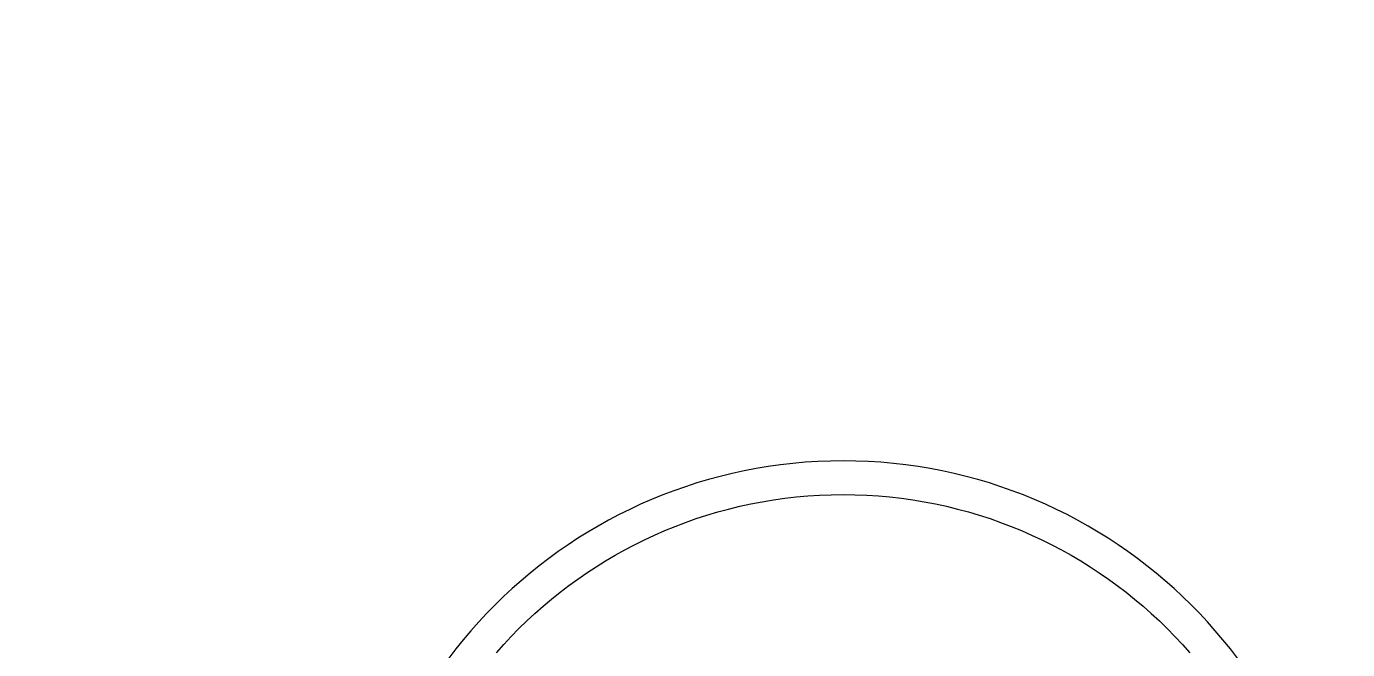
# Model space of a CAD drawing. Header units: inches. Extents: x -9 to 197, y 0 to 134.
# Drawn here: x 20.383 to 23.235, y 122.287 to 123.632 of the extents above; entities that cross this region are included whole.
import ezdxf

# ---------------------------------------------------------------- set-up
doc = ezdxf.new("R2010")
doc.units = ezdxf.units.IN
doc.layers.add('ZANO_R', color=7, linetype='Continuous', lineweight=0)
doc.layers.add('ZANO_W', color=1, linetype='Continuous', lineweight=0)
doc.styles.get("Standard").update_dxf_attribs({"font": 'arial.ttf'})
doc.dimstyles.new('amerykanie', dxfattribs={"dimtxt": 50, "dimasz": 50, "dimexe": 0.5, "dimexo": 0.5, "dimgap": 1, "dimtad": 1, "dimdec": 0, "dimzin": 0, "dimlunit": 5, "dimtxsty": 'Standard', "dimcen": 0.09, "dimclrd": 1, "dimclre": 1, "dimclrt": 1, "dimazin": 0, "dimtfac": 1, "dimtdec": 0, "dimtmove": 0, "dimatfit": 3, "dimfxl": 1, "dimtzin": 0, "dimarcsym": 1})

# ---------------------------------------------------------------- blocks, each defined once
blk = doc.blocks.new('*D398')
at = {"layer": 'ZANO_W', "color": 1, "lineweight": -2}
blk.add_arc((156.2448, 106.2917), 5.9376, 93.97094, 170.33898, dxfattribs=at)
at = {"layer": 'ZANO_W', "color": 1}
for points in [[(155.8311, 112.0484), (155.8361, 112.3817), (156.8335, 112.2001)], [(150.2253, 107.3022), (150.5574, 107.2741), (150.3072, 106.2917)]]:
    blk.add_solid(points, dxfattribs=at)
at = {"layer": 'ZANO_W', "color": 1, "insert": (151.3604, 111.687), "char_height": 1.625, "attachment_point": 5, "rotation": 42.155}
blk.add_mtext("95%%d41'", dxfattribs=at)

msp = doc.modelspace()

# ---------------------------------------------------------------- linework, layer by layer
at = {"layer": 'ZANO_R'}
for p, q in [((22.01078, 122.68552), (21.98431, 122.68182)), ((22.03746, 122.68857), (22.01078, 122.68552)), ((22.06432, 122.69096), (22.03746, 122.68857)), ((22.09137, 122.69267), (22.06432, 122.69096)), ((22.1186, 122.69371), (22.09137, 122.69267)), ((22.146, 122.69405), (22.1186, 122.69371)), ((22.17339, 122.69371), (22.146, 122.69405)), ((22.20062, 122.69267), (22.17339, 122.69371)), ((22.22767, 122.69096), (22.20062, 122.69267)), ((22.25454, 122.68857), (22.22767, 122.69096)), ((22.28121, 122.68552), (22.25454, 122.68857)), ((22.30768, 122.68182), (22.28121, 122.68552)), ((21.85529, 122.65378), (21.83021, 122.64633)), ((21.88062, 122.66063), (21.85529, 122.65378)), ((21.9062, 122.66687), (21.88062, 122.66063)), ((21.93201, 122.67248), (21.9062, 122.66687)), ((21.95806, 122.67747), (21.93201, 122.67248)), ((21.98431, 122.68182), (21.95806, 122.67747)), ((22.33393, 122.67747), (22.30768, 122.68182)), ((22.35997, 122.67248), (22.33393, 122.67747)), ((22.38578, 122.66687), (22.35997, 122.67248)), ((22.41136, 122.66063), (22.38578, 122.66687)), ((22.43669, 122.65378), (22.41136, 122.66063)), ((22.46177, 122.64633), (22.43669, 122.65378)), ((21.78084, 122.62964), (21.75657, 122.62043)), ((21.80539, 122.63828), (21.78084, 122.62964)), ((21.83021, 122.64633), (21.80539, 122.63828)), ((22.48659, 122.63828), (22.46177, 122.64633)), ((22.51114, 122.62964), (22.48659, 122.63828)), ((22.53541, 122.62043), (22.51114, 122.62964)), ((21.70889, 122.60029), (21.68551, 122.58939)), ((21.73259, 122.61064), (21.70889, 122.60029)), ((21.75657, 122.62043), (21.73259, 122.61064)), ((21.92267, 122.59596), (21.94671, 122.60119)), ((21.94671, 122.60119), (21.97096, 122.60583)), ((21.97096, 122.60583), (21.99542, 122.60988)), ((21.99542, 122.60988), (22.02007, 122.61333)), ((22.02007, 122.61333), (22.04491, 122.61617)), ((22.04491, 122.61617), (22.06993, 122.61839)), ((22.06993, 122.61839), (22.09513, 122.61999)), ((22.09513, 122.61999), (22.12048, 122.62096)), ((22.12048, 122.62096), (22.146, 122.62128)), ((22.146, 122.62128), (22.17151, 122.62096)), ((22.17151, 122.62096), (22.19687, 122.61999)), ((22.19687, 122.61999), (22.22206, 122.61839)), ((22.22206, 122.61839), (22.24708, 122.61617)), ((22.24708, 122.61617), (22.27192, 122.61333)), ((22.27192, 122.61333), (22.29657, 122.60988)), ((22.29657, 122.60988), (22.32102, 122.60583)), ((22.32102, 122.60583), (22.34527, 122.60119)), ((22.34527, 122.60119), (22.36931, 122.59596)), ((22.55939, 122.61064), (22.53541, 122.62043)), ((22.58308, 122.60029), (22.55939, 122.61064)), ((22.60647, 122.58939), (22.58308, 122.60029)), ((21.66243, 122.57794), (21.63967, 122.56596)), ((21.68551, 122.58939), (21.66243, 122.57794)), ((21.80592, 122.56129), (21.82879, 122.56933)), ((21.82879, 122.56933), (21.8519, 122.57683)), ((21.8519, 122.57683), (21.87526, 122.58377)), ((21.87526, 122.58377), (21.89885, 122.59015)), ((21.89885, 122.59015), (21.92267, 122.59596)), ((22.36931, 122.59596), (22.39313, 122.59015)), ((22.39313, 122.59015), (22.41672, 122.58377)), ((22.41672, 122.58377), (22.44008, 122.57683)), ((22.44008, 122.57683), (22.46319, 122.56933)), ((22.46319, 122.56933), (22.48606, 122.56129)), ((22.62954, 122.57794), (22.60647, 122.58939)), ((22.6523, 122.56596), (22.62954, 122.57794)), ((21.59516, 122.54041), (21.57341, 122.52686)), ((21.61725, 122.55344), (21.59516, 122.54041)), ((21.63967, 122.56596), (21.61725, 122.55344)), ((21.73892, 122.53395), (21.76098, 122.54359)), ((21.76098, 122.54359), (21.78332, 122.55271)), ((21.78332, 122.55271), (21.80592, 122.56129)), ((22.48606, 122.56129), (22.50866, 122.55271)), ((22.50866, 122.55271), (22.531, 122.54359)), ((22.531, 122.54359), (22.55306, 122.53395)), ((22.67472, 122.55344), (22.6523, 122.56596)), ((22.69681, 122.54041), (22.67472, 122.55344)), ((22.71856, 122.52686), (22.69681, 122.54041)), ((21.55202, 122.51281), (21.53099, 122.49827)), ((21.57341, 122.52686), (21.55202, 122.51281)), ((21.67445, 122.50198), (21.69564, 122.51314)), ((21.69564, 122.51314), (21.71713, 122.5238)), ((21.71713, 122.5238), (21.73892, 122.53395)), ((22.55306, 122.53395), (22.57484, 122.5238)), ((22.57484, 122.5238), (22.59633, 122.51314)), ((22.59633, 122.51314), (22.61752, 122.50198)), ((22.73995, 122.51281), (22.71856, 122.52686)), ((22.76097, 122.49827), (22.73995, 122.51281)), ((21.51033, 122.48324), (21.49005, 122.46773)), ((21.53099, 122.49827), (21.51033, 122.48324)), ((21.63299, 122.47818), (21.65356, 122.49032)), ((21.65356, 122.49032), (21.67445, 122.50198)), ((22.61752, 122.50198), (22.63841, 122.49032)), ((22.63841, 122.49032), (22.65898, 122.47818)), ((22.78163, 122.48324), (22.76097, 122.49827)), ((22.80191, 122.46773), (22.78163, 122.48324)), ((21.49005, 122.46773), (21.47016, 122.45175)), ((21.59281, 122.45249), (21.61274, 122.46557)), ((21.61274, 122.46557), (21.63299, 122.47818)), ((22.65898, 122.47818), (22.67923, 122.46557)), ((22.67923, 122.46557), (22.69915, 122.45249)), ((22.8218, 122.45175), (22.80191, 122.46773)), ((21.45066, 122.43531), (21.43156, 122.41842)), ((21.47016, 122.45175), (21.45066, 122.43531)), ((21.55399, 122.42494), (21.57323, 122.43894)), ((21.57323, 122.43894), (21.59281, 122.45249)), ((22.69915, 122.45249), (22.71874, 122.43894)), ((22.71874, 122.43894), (22.73798, 122.42494)), ((22.8413, 122.43531), (22.8218, 122.45175)), ((22.86039, 122.41842), (22.8413, 122.43531)), ((21.41288, 122.40108), (21.39462, 122.3833)), ((21.43156, 122.41842), (21.41288, 122.40108)), ((21.51657, 122.39561), (21.5351, 122.4105)), ((21.5351, 122.4105), (21.55399, 122.42494)), ((22.73798, 122.42494), (22.75686, 122.4105)), ((22.75686, 122.4105), (22.77539, 122.39562)), ((22.87907, 122.40108), (22.86039, 122.41842)), ((22.89733, 122.3833), (22.87907, 122.40108)), ((21.39462, 122.3833), (21.37679, 122.3651)), ((21.48063, 122.36457), (21.49841, 122.3803)), ((21.49841, 122.3803), (21.51657, 122.39561)), ((22.77539, 122.39562), (22.79355, 122.3803)), ((22.79355, 122.3803), (22.81133, 122.36457)), ((22.91516, 122.3651), (22.89733, 122.3833)), ((21.3594, 122.34648), (21.34245, 122.32744)), ((21.37679, 122.3651), (21.3594, 122.34648)), ((21.44622, 122.33187), (21.46323, 122.34842)), ((21.46323, 122.34842), (21.48063, 122.36457)), ((22.81133, 122.36457), (22.82873, 122.34842)), ((22.82873, 122.34842), (22.84573, 122.33187)), ((22.93255, 122.34648), (22.91516, 122.3651)), ((22.9495, 122.32744), (22.93255, 122.34648)), ((21.34245, 122.32744), (21.32596, 122.30801)), ((21.41342, 122.29757), (21.42962, 122.31491)), ((21.42962, 122.31491), (21.44622, 122.33187)), ((22.84573, 122.33187), (22.86234, 122.31491)), ((22.86234, 122.31491), (22.87853, 122.29757)), ((22.96599, 122.30801), (22.9495, 122.32744)), ((21.30993, 122.28818), (21.29437, 122.26796)), ((21.32596, 122.30801), (21.30993, 122.28818)), ((21.39763, 122.27984), (21.41342, 122.29757)), ((22.87853, 122.29757), (22.89432, 122.27984)), ((22.98202, 122.28818), (22.96599, 122.30801)), ((22.99758, 122.26796), (22.98202, 122.28818))]:
    msp.add_line(p, q, dxfattribs=at)

# ---------------------------------------------------------------- dimensions: what is measured, and where the dimension line sits
at = {"layer": 'ZANO_W'}
dim = msp.add_angular_dim_2l(base=(153.62268, 111.61897), line1=((-1.70141, 106.29167), (190.28727, 106.29167)), line2=((156.24739, 106.31761), (157.97255, 123.63182)), dimstyle='amerykanie', override={"dimtxt": 1.625, "dimasz": 1, "dimgap": 0.5, "dimdec": 4, "dimaunit": 1, "dimadec": 1, "dimtdec": 4, "dimtmove": 1, "dimfrac": 2}, dxfattribs=at)
dim.commit()
dim.dimension.update_dxf_attribs({"geometry": '*D398', "text_midpoint": (151.36035, 111.68698)})

doc.saveas('drawing.dxf')
